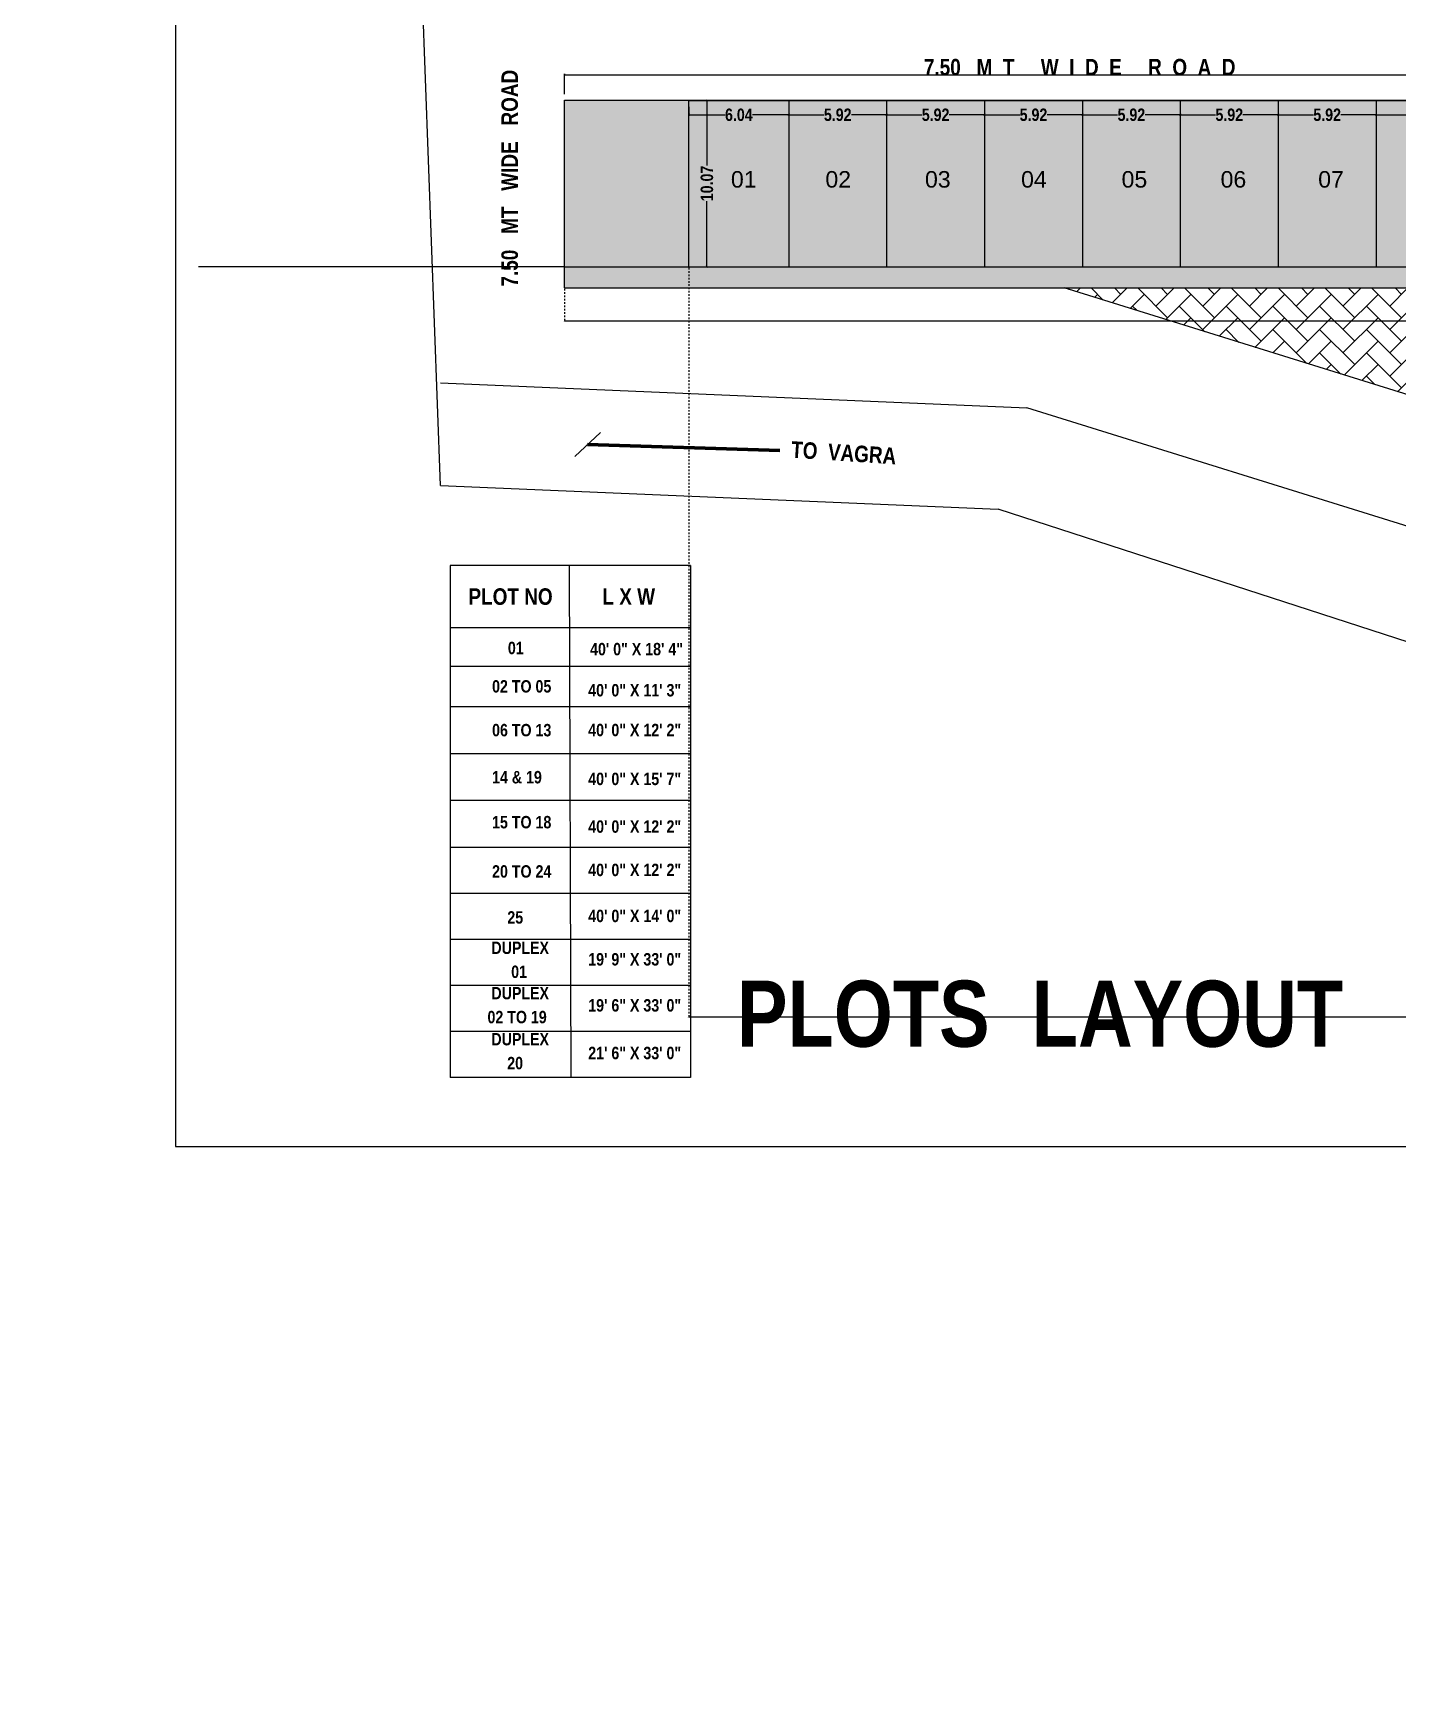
# Model space of a CAD drawing. Header units: inches. Extents: x 218041 to 238734, y -94371 to -86245.
# Drawn here: x 229758.5 to 229841, y -90235.4 to -90134.6 of the extents above; entities that cross this region are included whole.
import ezdxf
from ezdxf.lldxf.tags import DXFTag

# ---------------------------------------------------------------- set-up
doc = ezdxf.new("R2010")
doc.units = ezdxf.units.IN
doc.header["$LTSCALE"] = 0.1
doc.header["$MEASUREMENT"] = 0
doc.header["$PDMODE"] = 35
doc.linetypes.add('DASHED2', pattern=[0.375, 0.25, -0.125])
doc.layers.add('dimension', color=5, linetype='Continuous')
doc.layers.add('TEXT', color=250, linetype='Continuous')
doc.styles.add('Arial$001H0', font='arial.ttf')
doc.styles.get("Standard").update_dxf_attribs({"font": 'swisscb.ttf'})
tags = doc.linetypes.add('HIDDEN', pattern=[0.375, 0.25, -0.125]).pattern_tags.tags
tags[6:7] = [DXFTag(74, 4), DXFTag(75, 0), DXFTag(340, '0'), DXFTag(46, 1.0), DXFTag(50, 0.0), DXFTag(44, 0.0), DXFTag(45, 0.0)]
tags[4:5] = [DXFTag(74, 4), DXFTag(75, 0), DXFTag(340, '0'), DXFTag(46, 1.0), DXFTag(50, 0.0), DXFTag(44, 0.0), DXFTag(45, 0.0)]
doc.dimstyles.get("Standard").update_dxf_attribs({"dimtxt": 7, "dimasz": 7, "dimexe": 7, "dimexo": 7, "dimgap": 2, "dimtad": 0, "dimzin": 0, "dimdsep": 46, "dimlunit": 4, "dimtxsty": 'Standard', "dimblk": 'OBLIQUE', "dimcen": 0.09, "dimclrd": 256, "dimclre": 256, "dimclrt": 256, "dimadec": 1, "dimazin": 0, "dimtfac": 1, "dimtofl": 0, "dimtmove": 0, "dimatfit": 3, "dimldrblk": 'OBLIQUE', "dimfxl": 0, "dimfrac": 1, "dimtolj": 1, "dimtzin": 0, "dimlwd": 0, "dimlwe": 0, "dimarcsym": 0})

# ---------------------------------------------------------------- blocks, each defined once
blk = doc.blocks.new('_ArchTick')
at = {"color": 0, "linetype": 'ByBlock', "const_width": 0.15}
blk.add_lwpolyline([(-0.5, -0.5), (0.5, 0.5)], dxfattribs=at)
blk = doc.blocks.new('*D695')
at = {"layer": 'Defpoints', "color": 0, "lineweight": -3, "transparency": 16777216}
for p in [(229798.16, -90138.66), (229804.2, -90138.66), (229804.2, -90139.53)]:
    blk.add_point(p, dxfattribs=at)
at = {"layer": 'dimension', "transparency": 16777216}
for p, q in [((229798.15, -90139.53), (229800.35, -90139.53)), ((229798.16, -90139.04), (229798.16, -90139.59)), ((229804.21, -90139.53), (229802.01, -90139.53)), ((229804.2, -90139.04), (229804.2, -90139.59))]:
    blk.add_line(p, q, dxfattribs=at)
at = {"layer": 'dimension', "transparency": 16777216, "xscale": 0.125, "yscale": 0.125, "zscale": 0.125, "rotation": 180}
blk.add_blockref('_ArchTick', (229798.16, -90139.53), dxfattribs=at)
at = {"layer": 'dimension', "transparency": 16777216, "xscale": 0.125, "yscale": 0.125, "zscale": 0.125}
blk.add_blockref('_ArchTick', (229804.2, -90139.53), dxfattribs=at)
at = {"layer": 'dimension', "lineweight": -3, "transparency": 16777216, "insert": (229801.18, -90139.53), "char_height": 0.75, "attachment_point": 5}
blk.add_mtext('\\A1;6.04', dxfattribs=at)
blk = doc.blocks.new('*D696')
at = {"layer": 'Defpoints', "color": 0, "lineweight": -3, "transparency": 16777216}
for p in [(229804.2, -90138.66), (229810.12, -90138.66), (229810.12, -90139.53)]:
    blk.add_point(p, dxfattribs=at)
at = {"layer": 'dimension', "transparency": 16777216}
for p, q in [((229804.19, -90139.53), (229806.33, -90139.53)), ((229804.2, -90139.04), (229804.2, -90139.59)), ((229810.13, -90139.53), (229807.99, -90139.53)), ((229810.12, -90139.04), (229810.12, -90139.59))]:
    blk.add_line(p, q, dxfattribs=at)
at = {"layer": 'dimension', "transparency": 16777216, "xscale": 0.125, "yscale": 0.125, "zscale": 0.125, "rotation": 180}
blk.add_blockref('_ArchTick', (229804.2, -90139.53), dxfattribs=at)
at = {"layer": 'dimension', "transparency": 16777216, "xscale": 0.125, "yscale": 0.125, "zscale": 0.125}
blk.add_blockref('_ArchTick', (229810.12, -90139.53), dxfattribs=at)
at = {"layer": 'dimension', "lineweight": -3, "transparency": 16777216, "insert": (229807.16, -90139.53), "char_height": 0.75, "attachment_point": 5}
blk.add_mtext('\\A1;5.92', dxfattribs=at)
blk = doc.blocks.new('*D697')
at = {"layer": 'Defpoints', "color": 0, "lineweight": -3, "transparency": 16777216}
for p in [(229810.12, -90138.66), (229816.04, -90138.66), (229816.04, -90139.53)]:
    blk.add_point(p, dxfattribs=at)
at = {"layer": 'dimension', "transparency": 16777216}
for p, q in [((229810.11, -90139.53), (229812.25, -90139.53)), ((229810.12, -90139.04), (229810.12, -90139.59)), ((229816.05, -90139.53), (229813.91, -90139.53)), ((229816.04, -90139.04), (229816.04, -90139.59))]:
    blk.add_line(p, q, dxfattribs=at)
at = {"layer": 'dimension', "transparency": 16777216, "xscale": 0.125, "yscale": 0.125, "zscale": 0.125, "rotation": 180}
blk.add_blockref('_ArchTick', (229810.12, -90139.53), dxfattribs=at)
at = {"layer": 'dimension', "transparency": 16777216, "xscale": 0.125, "yscale": 0.125, "zscale": 0.125}
blk.add_blockref('_ArchTick', (229816.04, -90139.53), dxfattribs=at)
at = {"layer": 'dimension', "lineweight": -3, "transparency": 16777216, "insert": (229813.08, -90139.53), "char_height": 0.75, "attachment_point": 5}
blk.add_mtext('\\A1;5.92', dxfattribs=at)
blk = doc.blocks.new('*D698')
at = {"layer": 'Defpoints', "color": 0, "lineweight": -3, "transparency": 16777216}
for p in [(229816.04, -90138.66), (229821.96, -90138.66), (229821.96, -90139.53)]:
    blk.add_point(p, dxfattribs=at)
at = {"layer": 'dimension', "transparency": 16777216}
for p, q in [((229816.03, -90139.53), (229818.17, -90139.53)), ((229816.04, -90139.04), (229816.04, -90139.59)), ((229821.97, -90139.53), (229819.83, -90139.53)), ((229821.96, -90139.04), (229821.96, -90139.59))]:
    blk.add_line(p, q, dxfattribs=at)
at = {"layer": 'dimension', "transparency": 16777216, "xscale": 0.125, "yscale": 0.125, "zscale": 0.125, "rotation": 180}
blk.add_blockref('_ArchTick', (229816.04, -90139.53), dxfattribs=at)
at = {"layer": 'dimension', "transparency": 16777216, "xscale": 0.125, "yscale": 0.125, "zscale": 0.125}
blk.add_blockref('_ArchTick', (229821.96, -90139.53), dxfattribs=at)
at = {"layer": 'dimension', "lineweight": -3, "transparency": 16777216, "insert": (229819, -90139.53), "char_height": 0.75, "attachment_point": 5}
blk.add_mtext('\\A1;5.92', dxfattribs=at)
blk = doc.blocks.new('*D699')
at = {"layer": 'Defpoints', "color": 0, "lineweight": -3, "transparency": 16777216}
for p in [(229821.96, -90138.66), (229827.88, -90138.66), (229827.88, -90139.53)]:
    blk.add_point(p, dxfattribs=at)
at = {"layer": 'dimension', "transparency": 16777216}
for p, q in [((229821.95, -90139.53), (229824.09, -90139.53)), ((229821.96, -90139.04), (229821.96, -90139.59)), ((229827.89, -90139.53), (229825.75, -90139.53)), ((229827.88, -90139.04), (229827.88, -90139.59))]:
    blk.add_line(p, q, dxfattribs=at)
at = {"layer": 'dimension', "transparency": 16777216, "xscale": 0.125, "yscale": 0.125, "zscale": 0.125, "rotation": 180}
blk.add_blockref('_ArchTick', (229821.96, -90139.53), dxfattribs=at)
at = {"layer": 'dimension', "transparency": 16777216, "xscale": 0.125, "yscale": 0.125, "zscale": 0.125}
blk.add_blockref('_ArchTick', (229827.88, -90139.53), dxfattribs=at)
at = {"layer": 'dimension', "lineweight": -3, "transparency": 16777216, "insert": (229824.92, -90139.53), "char_height": 0.75, "attachment_point": 5}
blk.add_mtext('\\A1;5.92', dxfattribs=at)
blk = doc.blocks.new('*D700')
at = {"layer": 'Defpoints', "color": 0, "lineweight": -3, "transparency": 16777216}
for p in [(229827.88, -90138.66), (229833.8, -90138.66), (229833.8, -90139.53)]:
    blk.add_point(p, dxfattribs=at)
at = {"layer": 'dimension', "transparency": 16777216}
for p, q in [((229827.87, -90139.53), (229830.01, -90139.53)), ((229827.88, -90139.04), (229827.88, -90139.59)), ((229833.81, -90139.53), (229831.67, -90139.53)), ((229833.8, -90139.04), (229833.8, -90139.59))]:
    blk.add_line(p, q, dxfattribs=at)
at = {"layer": 'dimension', "transparency": 16777216, "xscale": 0.125, "yscale": 0.125, "zscale": 0.125, "rotation": 180}
blk.add_blockref('_ArchTick', (229827.88, -90139.53), dxfattribs=at)
at = {"layer": 'dimension', "transparency": 16777216, "xscale": 0.125, "yscale": 0.125, "zscale": 0.125}
blk.add_blockref('_ArchTick', (229833.8, -90139.53), dxfattribs=at)
at = {"layer": 'dimension', "lineweight": -3, "transparency": 16777216, "insert": (229830.84, -90139.53), "char_height": 0.75, "attachment_point": 5}
blk.add_mtext('\\A1;5.92', dxfattribs=at)
blk = doc.blocks.new('*D701')
at = {"layer": 'Defpoints', "color": 0, "lineweight": -3, "transparency": 16777216}
for p in [(229833.8, -90138.66), (229839.72, -90138.66), (229839.72, -90139.53)]:
    blk.add_point(p, dxfattribs=at)
at = {"layer": 'dimension', "transparency": 16777216}
for p, q in [((229833.79, -90139.53), (229835.93, -90139.53)), ((229833.8, -90139.04), (229833.8, -90139.59)), ((229839.73, -90139.53), (229837.59, -90139.53)), ((229839.72, -90139.04), (229839.72, -90139.59))]:
    blk.add_line(p, q, dxfattribs=at)
at = {"layer": 'dimension', "transparency": 16777216, "xscale": 0.125, "yscale": 0.125, "zscale": 0.125, "rotation": 180}
blk.add_blockref('_ArchTick', (229833.8, -90139.53), dxfattribs=at)
at = {"layer": 'dimension', "transparency": 16777216, "xscale": 0.125, "yscale": 0.125, "zscale": 0.125}
blk.add_blockref('_ArchTick', (229839.72, -90139.53), dxfattribs=at)
at = {"layer": 'dimension', "lineweight": -3, "transparency": 16777216, "insert": (229836.76, -90139.53), "char_height": 0.75, "attachment_point": 5}
blk.add_mtext('\\A1;5.92', dxfattribs=at)
blk = doc.blocks.new('*D677')
at = {"layer": 'Defpoints', "color": 0, "lineweight": -3, "transparency": 16777216}
for p in [(229839.72, -90138.66), (229845.64, -90138.66), (229845.64, -90139.53)]:
    blk.add_point(p, dxfattribs=at)
at = {"layer": 'dimension', "transparency": 16777216}
for p, q in [((229839.71, -90139.53), (229841.85, -90139.53)), ((229839.72, -90139.04), (229839.72, -90139.59)), ((229845.65, -90139.53), (229843.51, -90139.53)), ((229845.64, -90139.04), (229845.64, -90139.59))]:
    blk.add_line(p, q, dxfattribs=at)
at = {"layer": 'dimension', "transparency": 16777216, "xscale": 0.125, "yscale": 0.125, "zscale": 0.125, "rotation": 180}
blk.add_blockref('_ArchTick', (229839.72, -90139.53), dxfattribs=at)
at = {"layer": 'dimension', "transparency": 16777216, "xscale": 0.125, "yscale": 0.125, "zscale": 0.125}
blk.add_blockref('_ArchTick', (229845.64, -90139.53), dxfattribs=at)
at = {"layer": 'dimension', "lineweight": -3, "transparency": 16777216, "insert": (229842.68, -90139.53), "char_height": 0.75, "attachment_point": 5}
blk.add_mtext('\\A1;5.92', dxfattribs=at)
blk = doc.blocks.new('*D664')
at = {"layer": 'Defpoints', "color": 0, "lineweight": -3, "transparency": 16777216}
for p in [(229798.16, -90138.65), (229799.25, -90138.65), (229798.16, -90148.72)]:
    blk.add_point(p, dxfattribs=at)
at = {"layer": 'dimension', "transparency": 16777216}
for p, q in [((229798.54, -90138.65), (229799.31, -90138.65)), ((229799.25, -90138.63), (229799.25, -90142.6)), ((229799.25, -90148.73), (229799.25, -90144.76)), ((229798.53, -90148.72), (229799.31, -90148.72))]:
    blk.add_line(p, q, dxfattribs=at)
at = {"layer": 'dimension', "transparency": 16777216, "xscale": 0.125, "yscale": 0.125, "zscale": 0.125}
for p, rotation in [((229799.25, -90138.65), 90), ((229799.25, -90148.72), 270)]:
    blk.add_blockref('_ArchTick', p, dxfattribs=dict(at, rotation=rotation))
at = {"layer": 'dimension', "lineweight": -3, "transparency": 16777216, "insert": (229799.25, -90143.68), "char_height": 0.75, "attachment_point": 5, "rotation": 90}
blk.add_mtext('\\A1;10.07', dxfattribs=at)
blk = doc.blocks.new('*D666')
at = {"layer": 'Defpoints', "color": 0, "lineweight": -3, "transparency": 16777216}
for p in [(229917.26, -90137.11), (229790.64, -90138.64), (229917.26, -90138.64)]:
    blk.add_point(p, dxfattribs=at)
at = {"layer": 'dimension', "transparency": 16777216}
for p, q in [((229790.63, -90137.11), (229852.62, -90137.11)), ((229790.64, -90138.27), (229790.64, -90137.05)), ((229917.27, -90137.11), (229855.28, -90137.11)), ((229917.26, -90138.27), (229917.26, -90137.05))]:
    blk.add_line(p, q, dxfattribs=at)
at = {"layer": 'dimension', "transparency": 16777216, "xscale": 0.125, "yscale": 0.125, "zscale": 0.125, "rotation": 180}
blk.add_blockref('_ArchTick', (229790.64, -90137.11), dxfattribs=at)
at = {"layer": 'dimension', "transparency": 16777216, "xscale": 0.125, "yscale": 0.125, "zscale": 0.125}
blk.add_blockref('_ArchTick', (229917.26, -90137.11), dxfattribs=at)
at = {"layer": 'dimension', "lineweight": -3, "transparency": 16777216, "insert": (229853.95, -90137.11), "char_height": 0.75, "attachment_point": 5}
blk.add_mtext('\\A1;126.62', dxfattribs=at)
blk = doc.blocks.new('*D702')
at = {"linetype": 'DASHED2', "transparency": 16777216}
for p, q in [((229918.47, -90148.78), (229918.47, -90152.05)), ((229790.64, -90150.06), (229790.64, -90152.05))]:
    blk.add_line(p, q, dxfattribs=at)
at = {"transparency": 16777216}
for p, q in [((229790.63, -90151.98), (229851.9, -90151.98)), ((229918.48, -90151.98), (229857.22, -90151.98))]:
    blk.add_line(p, q, dxfattribs=at)
at = {"layer": 'Defpoints', "color": 0, "lineweight": -3, "transparency": 16777216}
for p in [(229918.47, -90148.72), (229790.64, -90150), (229918.47, -90151.98)]:
    blk.add_point(p, dxfattribs=at)
at = {"transparency": 16777216, "xscale": 0.125, "yscale": 0.125, "zscale": 0.125, "rotation": 180}
blk.add_blockref('_ArchTick', (229790.64, -90151.98), dxfattribs=at)
at = {"transparency": 16777216, "xscale": 0.125, "yscale": 0.125, "zscale": 0.125}
blk.add_blockref('_ArchTick', (229918.47, -90151.98), dxfattribs=at)
at = {"lineweight": -3, "transparency": 16777216, "insert": (229854.56, -90151.98), "char_height": 1.5, "attachment_point": 5}
blk.add_mtext('\\A1;127.83', dxfattribs=at)
blk = doc.blocks.new('*D634')
at = {"linetype": 'DASHED2', "transparency": 16777216}
for p, q in [((229798.16, -90148.78), (229798.16, -90194.15)), ((229918.47, -90148.78), (229918.47, -90194.15))]:
    blk.add_line(p, q, dxfattribs=at)
at = {"transparency": 16777216}
for p, q in [((229798.15, -90194.08), (229848.15, -90194.08)), ((229918.48, -90194.08), (229868.48, -90194.08))]:
    blk.add_line(p, q, dxfattribs=at)
at = {"layer": 'Defpoints', "color": 0, "lineweight": -3, "transparency": 16777216}
for p in [(229798.16, -90148.72), (229918.47, -90148.72), (229918.47, -90194.08)]:
    blk.add_point(p, dxfattribs=at)
at = {"transparency": 16777216, "xscale": 0.125, "yscale": 0.125, "zscale": 0.125, "rotation": 180}
blk.add_blockref('_ArchTick', (229798.16, -90194.08), dxfattribs=at)
at = {"transparency": 16777216, "xscale": 0.125, "yscale": 0.125, "zscale": 0.125}
blk.add_blockref('_ArchTick', (229918.47, -90194.08), dxfattribs=at)
at = {"lineweight": -3, "transparency": 16777216, "insert": (229858.31, -90194.08), "char_height": 6, "attachment_point": 5}
blk.add_mtext('\\A1;120.31', dxfattribs=at)

msp = doc.modelspace()

# ---------------------------------------------------------------- hatches: boundary and pattern name
at = {"lineweight": -3, "true_color": 0xffffff, "transparency": 33554559}
h = msp.add_hatch(color=7, dxfattribs=at)
h.dxf.hatch_style = 1
h.paths.add_polyline_path([(229798.159, -90148.72), (229798.159, -90138.645), (229790.642, -90138.644), (229790.643, -90148.72)])
at = {"lineweight": -3, "true_color": 0x815a55, "transparency": 33554559}
h = msp.add_hatch(color=37, dxfattribs=at)
h.dxf.hatch_style = 1
h.paths.add_polyline_path([(229798.159, -90138.66), (229917.259, -90138.66), (229918.471, -90148.72), (229798.159, -90148.72)])
at = {"lineweight": -3, "true_color": 0xf7f281, "transparency": 33554687}
h = msp.add_hatch(dxfattribs=at)
h.set_pattern_fill('BRICK_UK_HIGH', color=51, scale=0.01, pattern_type=2)
h.set_pattern_definition([(0, (-9761.174, 4111.89414), (1.125, 0.75), [2.15, -0.1]), (0, (-9762.299, 4111.99414), (1.125, 0.75), [2.15, -0.1]), (90, (-9761.174, 4111.8941), (-1.125, 0.75), [-0.85, 0.65]), (90, (-9761.274, 4111.8941), (-1.125, 0.75), [-0.85, 0.65])])
h.paths.add_polyline_path([(229918.471, -90148.72), (229790.643, -90148.72), (229790.643, -90150), (229918.471, -90150)])
at = {"lineweight": -3, "true_color": 0x636466, "transparency": 33554687}
h = msp.add_hatch(dxfattribs=at)
h.set_pattern_fill('AR-HBONE', color=251, scale=0.25)
h.set_pattern_definition([(45, (-9761.174, 4111.8941), (0, 1.4142135624), [3, -1]), (135, (-9760.4669, 4112.6012), (1e-16, 1.4142135624), [3, -1])])
h.paths.add_polyline_path([(229888.111, -90150), (229820.859, -90150), (229887.431, -90170.72)])

# ---------------------------------------------------------------- linework, layer by layer
at = {"lineweight": -3}
msp.add_line((229790.643, -90148.72), (229768.501, -90148.72), dxfattribs=at)
at = {"linetype": 'HIDDEN', "lineweight": -3, "ltscale": 150}
for p in [(229783.143, -90155.745), (229916.701, -90187.779)]:
    msp.add_line(p, (229818.603, -90157.247), dxfattribs=at)
at = {"lineweight": -3}
msp.add_lwpolyline([(229931.966, -90052.401), (229767.103, -90052.401), (229767.103, -90201.925), (229931.966, -90201.925)], close=True, dxfattribs=at)
at = {"color": 3, "lineweight": 60}
for centre, radius in [((229596.419, -90154.183), 3908.956), ((229959.344, -90375.999), 597.534)]:
    msp.add_circle(centre, radius, dxfattribs=at)
at = {"layer": 'dimension', "color": 18, "lineweight": 30, "true_color": 0x000000}
for p, q in [((229783.143, -90161.952), (229780.145, -90080.887)), ((229790.643, -90148.72), (229790.642, -90138.644)), ((229790.643, -90138.644), (229917.259, -90138.66)), ((229798.159, -90138.66), (229917.259, -90138.66)), ((229798.159, -90148.72), (229798.159, -90138.66)), ((229804.199, -90138.66), (229804.199, -90148.72)), ((229810.119, -90138.66), (229810.119, -90148.72)), ((229816.039, -90138.66), (229816.039, -90148.72)), ((229821.959, -90138.66), (229821.959, -90148.72)), ((229827.879, -90138.66), (229827.879, -90148.72)), ((229833.799, -90138.66), (229833.799, -90148.72)), ((229839.719, -90138.66), (229839.719, -90148.72)), ((229790.643, -90148.72), (229918.471, -90148.72)), ((229790.643, -90150), (229790.643, -90148.72)), ((229790.643, -90150), (229918.471, -90150)), ((229916.701, -90179.83), (229820.859, -90150)), ((229783.143, -90161.952), (229816.855, -90163.38)), ((229790.643, -90162.27), (229790.643, -90162.269)), ((229916.701, -90195.79), (229816.855, -90163.38)), ((229798.266, -90166.787), (229783.719, -90166.787)), ((229783.719, -90166.787), (229783.719, -90197.74)), ((229790.911, -90166.787), (229791.022, -90197.74)), ((229798.266, -90166.787), (229798.266, -90197.74)), ((229798.266, -90170.544), (229783.719, -90170.544)), ((229798.266, -90172.885), (229783.719, -90172.885)), ((229798.266, -90175.335), (229783.719, -90175.335)), ((229798.266, -90178.166), (229783.719, -90178.166)), ((229798.266, -90180.997), (229783.719, -90180.997)), ((229798.266, -90183.828), (229783.719, -90183.828)), ((229798.266, -90186.61), (229783.719, -90186.61)), ((229798.266, -90186.61), (229783.719, -90186.61)), ((229798.266, -90189.393), (229783.719, -90189.393)), ((229798.266, -90192.175), (229783.719, -90192.175)), ((229798.266, -90194.957), (229783.719, -90194.957)), ((229798.266, -90197.74), (229783.719, -90197.74))]:
    msp.add_line(p, q, dxfattribs=at)

# ---------------------------------------------------------------- texts
at = {"color": 7, "true_color": 0x000007, "style": 'Arial$001H0'}
for s, p in [('01', (229800.701, -90143.931)), ('02', (229806.414, -90143.931)), ('03', (229812.437, -90143.931)), ('04', (229818.249, -90143.931)), ('05', (229824.326, -90143.931)), ('06', (229830.313, -90143.931)), ('07', (229836.218, -90143.931))]:
    msp.add_text(s, height=1, dxfattribs=at).set_placement(p)
at = {"layer": 'dimension', "color": 18, "lineweight": -3, "true_color": 0x000000, "insert": (229812.372, -90136.146), "char_height": 1, "attachment_point": 1}
msp.add_mtext_dynamic_manual_height_columns('7.50   M  T     W  I  D  E     R  O  A  D', width=22.20459, gutter_width=0.0124, heights=[0], dxfattribs=at)
at = {"layer": 'TEXT', "color": 18, "true_color": 0x000000, "char_height": 1, "attachment_point": 1}
for s, insert, rotation in [('7.50   MT   WIDE   ROAD', (229786.82, -90149.916), 90), ('TO  VAGRA', (229804.383, -90159.263), 356.29815)]:
    msp.add_mtext_dynamic_manual_height_columns(s, width=22.20459, gutter_width=0.0124, heights=[0], dxfattribs=dict(at, insert=insert, rotation=rotation))
at = {"layer": 'TEXT', "color": 18, "true_color": 0x000000, "attachment_point": 1}
for s, width, insert, char_height in [('PLOT NO', 4.82251, (229784.828, -90168.162), 1), ('L X W', 4.82251, (229792.931, -90168.162), 1), ('01', 4.82251, (229787.212, -90171.396), 0.75), ('40\' 0" X 18\' 4"', 9.1086, (229792.183, -90171.466), 0.75), ('02 TO 05', 4.82251, (229786.257, -90173.718), 0.75), ('40\' 0" X 11\' 3"', 9.1086, (229792.073, -90173.951), 0.75), ('06 TO 13', 4.82251, (229786.257, -90176.365), 0.75), ('40\' 0" X 12\' 2"', 9.1086, (229792.073, -90176.358), 0.75), ('14 & 19', 4.82251, (229786.257, -90179.21), 0.75), ('40\' 0" X 15\' 7"', 9.1086, (229792.073, -90179.313), 0.75), ('15 TO 18', 4.82251, (229786.257, -90181.93), 0.75), ('40\' 0" X 12\' 2"', 9.1086, (229792.073, -90182.196), 0.75), ('20 TO 24', 4.82251, (229786.257, -90184.91), 0.75), ('40\' 0" X 12\' 2"', 9.1086, (229792.073, -90184.818), 0.75), ('25', 4.82251, (229787.18, -90187.692), 0.75), ('40\' 0" X 14\' 0"', 9.1086, (229792.073, -90187.6), 0.75), ('DUPLEX', 4.82251, (229786.216, -90189.528), 0.75), ('      01 ', 4.82251, (229785.979, -90190.977), 0.75), ('19\' 9" X 33\' 0"', 9.1086, (229792.073, -90190.225), 0.75), ('DUPLEX', 4.82251, (229786.216, -90192.269), 0.75), ('19\' 6" X 33\' 0"', 9.1086, (229792.073, -90193.008), 0.75), ('02 TO 19', 4.82251, (229785.979, -90193.718), 0.75), ('DUPLEX', 4.82251, (229786.216, -90195.052), 0.75), ('21\' 6" X 33\' 0"', 9.1086, (229792.073, -90195.89), 0.75), ('     20', 4.82251, (229785.979, -90196.501), 0.75)]:
    msp.add_mtext_dynamic_manual_height_columns(s, width=width, gutter_width=0.0124, heights=[0], dxfattribs=dict(at, insert=insert, char_height=char_height))
at = {"layer": 'TEXT', "color": 1, "insert": (229801.07, -90191.889), "char_height": 4, "attachment_point": 1}
msp.add_mtext_dynamic_manual_height_columns('PLOTS  LAYOUT', width=44.21444, gutter_width=0.0124, heights=[0], dxfattribs=at)

# ---------------------------------------------------------------- dimensions: what is measured, and where the dimension line sits
at = {"lineweight": -3}
for base, p1, override, picture, middle in [((229918.471, -90151.985), (229790.643, -90150), {"dimscale": 0.25, "dimtxt": 6, "dimasz": 0.5, "dimexe": 0.25, "dimexo": 0.25, "dimgap": 0, "dimlunit": 2, "dimblk": 'ArchTick', "dimcen": 0.04, "dimdle": 0.05, "dimfxl": 0.18, "dimlwd": 65535, "dimlwe": 65535}, '*D702', (229854.557, -90151.985)), ((229918.471, -90194.084), (229798.159, -90148.72), {"dimscale": 0.25, "dimtxt": 24, "dimasz": 0.5, "dimexe": 0.25, "dimexo": 0.25, "dimgap": 0, "dimlunit": 2, "dimblk": 'ArchTick', "dimcen": 0.04, "dimdle": 0.05, "dimfxl": 0.18, "dimlwd": 65535, "dimlwe": 65535}, '*D634', (229858.315, -90194.084))]:
    dim = msp.add_linear_dim(base=base, p1=p1, p2=(229918.471, -90148.72), dimstyle='Standard', override=override, dxfattribs=at)
    dim.commit()
    dim.dimension.update_dxf_attribs({"geometry": picture, "text_midpoint": middle})
at = {"layer": 'dimension', "lineweight": -3}
for base, p1, p2, picture, middle in [((229917.259, -90137.109), (229790.643, -90138.644), (229917.259, -90138.644), '*D666', (229853.951, -90137.109)), ((229804.199, -90139.527), (229798.159, -90138.66), (229804.199, -90138.66), '*D695', (229801.179, -90139.527)), ((229810.119, -90139.527), (229804.199, -90138.66), (229810.119, -90138.66), '*D696', (229807.159, -90139.527)), ((229816.039, -90139.527), (229810.119, -90138.66), (229816.039, -90138.66), '*D697', (229813.079, -90139.527)), ((229821.959, -90139.527), (229816.039, -90138.66), (229821.959, -90138.66), '*D698', (229818.999, -90139.527)), ((229827.879, -90139.527), (229821.959, -90138.66), (229827.879, -90138.66), '*D699', (229824.919, -90139.527)), ((229833.799, -90139.527), (229827.879, -90138.66), (229833.799, -90138.66), '*D700', (229830.839, -90139.527)), ((229839.719, -90139.527), (229833.799, -90138.66), (229839.719, -90138.66), '*D701', (229836.759, -90139.527)), ((229845.639, -90139.527), (229839.719, -90138.66), (229845.639, -90138.66), '*D677', (229842.679, -90139.527))]:
    dim = msp.add_linear_dim(base=base, p1=p1, p2=p2, dimstyle='Standard', override={"dimscale": 0.25, "dimtxt": 3, "dimasz": 0.5, "dimexe": 0.25, "dimexo": 1.5, "dimgap": 0, "dimlunit": 2, "dimblk": 'ArchTick', "dimcen": 0.04, "dimdle": 0.05, "dimtmove": 1, "dimfxl": 0.18, "dimlwd": 65535, "dimlwe": 65535}, dxfattribs=at)
    dim.commit()
    dim.dimension.update_dxf_attribs({"geometry": picture, "text_midpoint": middle})
dim = msp.add_linear_dim(base=(229799.2465, -90138.6452), p1=(229798.1589, -90148.7201), p2=(229798.1602, -90138.6452), angle=90, dimstyle='Standard', override={"dimscale": 0.25, "dimtxt": 3, "dimasz": 0.5, "dimexe": 0.25, "dimexo": 1.5, "dimgap": 0, "dimlunit": 2, "dimblk": 'ArchTick', "dimcen": 0.04, "dimdle": 0.05, "dimtmove": 1, "dimfxl": 0.18, "dimlwd": 65535, "dimlwe": 65535}, dxfattribs=at)
dim.commit()
dim.dimension.update_dxf_attribs({"geometry": '*D664', "text_midpoint": (229799.2465, -90143.6827)})

# ---------------------------------------------------------------- leaders
at = {"color": 1, "lineweight": -3}
msp.add_leader([(229792.033, -90159.457), (229803.669, -90159.821)], dimstyle='Standard', override={"dimscale": 0.25, "dimtxt": 3, "dimasz": 6, "dimexe": 0.25, "dimexo": 1.5, "dimgap": 0, "dimtad": 0, "dimlunit": 2, "dimcen": 0.04, "dimdle": 0.05, "dimclrd": 1, "dimfxl": 0.18, "dimlwd": 65535, "dimlwe": 65535}, dxfattribs=at)

doc.saveas('drawing.dxf')
